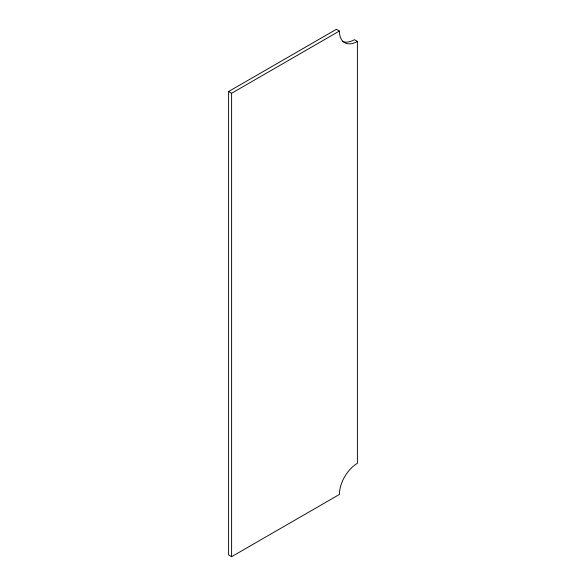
<?xml version="1.0" encoding="UTF-8"?>
<svg xmlns="http://www.w3.org/2000/svg" width="586" height="586" viewBox="0 0 586 586"><rect width="100%" height="100%" fill="white"/><g stroke="black" fill="none" stroke-linecap="round" stroke-linejoin="round"><path stroke-width="0.88" d="M228.599 91.541L336.401 29.3L339.404 31.029A25.454 14.694 -60 0 0 357.401 41.423L357.401 463.292A25.454 14.694 -60 0 0 339.404 494.459L231.602 556.7L228.599 554.971L228.599 91.541L231.602 93.269L339.404 31.029M357.401 41.423L354.398 39.694A25.454 14.694 -60 0 1 342.4 41.32M231.602 93.269L231.602 556.7"/></g></svg>
